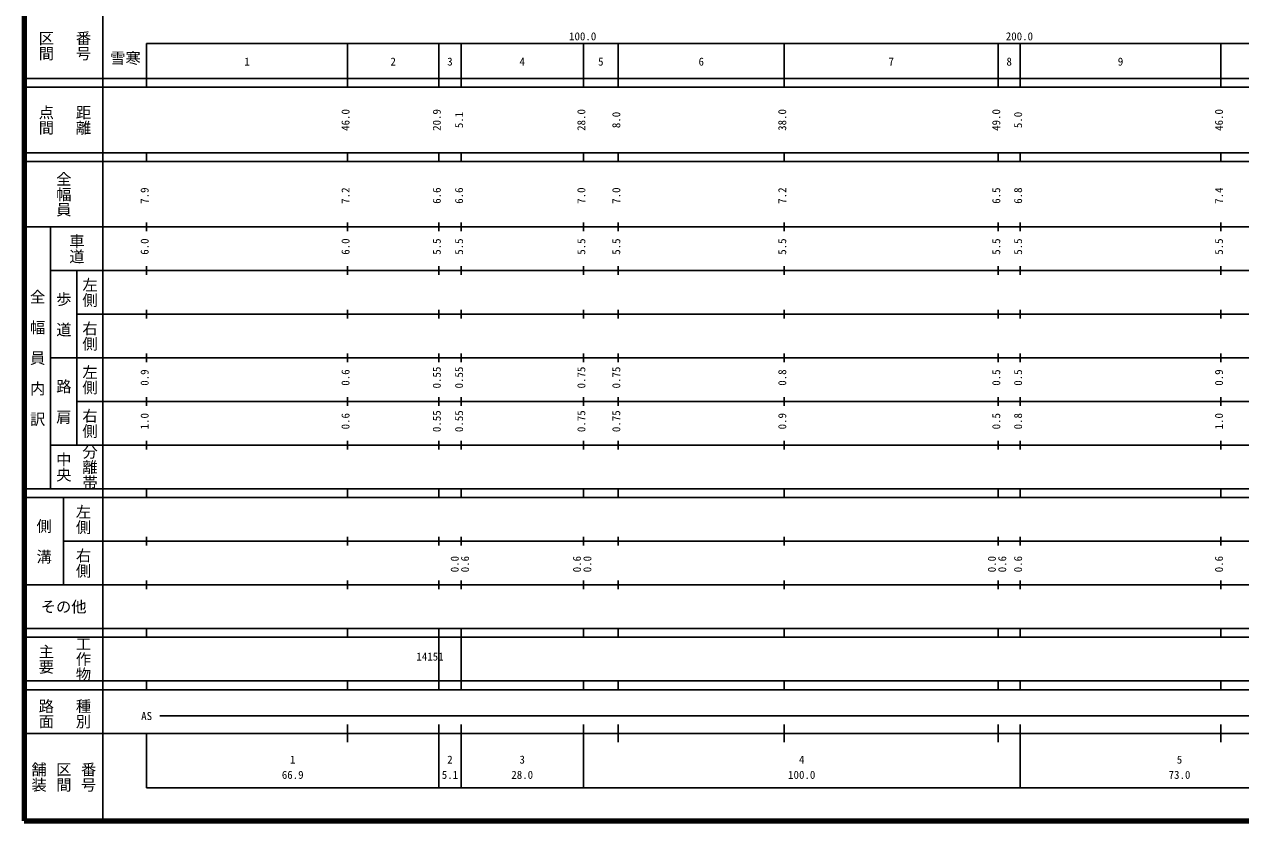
# Model space of a CAD drawing. Units: millimetres on the paper, enlarged 1000 times. Extents: x 40000 to 680000, y 20000 to 380000.
# Drawn here: x 40000 to 318508, y 20000 to 202409 of the extents above; entities that cross this region are included whole.
import ezdxf
from ezdxf.enums import TextEntityAlignment as Align

# ---------------------------------------------------------------- set-up
doc = ezdxf.new("R2010")
doc.units = ezdxf.units.MM
doc.header["$LTSCALE"] = 1000
for name, color, linetype, lineweight in [('M-BGD', 7, 'Continuous', 25), ('M-TTL', 2, 'Continuous', 140), ('M-TTL-BAND', 7, 'Continuous', 25)]:
    doc.layers.add(name, color=color, linetype=linetype, lineweight=lineweight)
doc.styles.add('@ＭＳ ゴシック', font='')
doc.styles.add('ＭＳ ゴシック', font='')
doc.styles.get('@ＭＳ ゴシック').set_extended_font_data('@MS Gothic')
doc.styles.get('ＭＳ ゴシック').set_extended_font_data('MS Gothic')

msp = doc.modelspace()

# ---------------------------------------------------------------- linework, layer by layer
at = {"layer": 'M-TTL'}
for p, q in [((40000, 380000), (40000, 20000)), ((40000, 20000), (680000, 20000))]:
    msp.add_line(p, q, dxfattribs=at)
at = {"layer": 'M-TTL-BAND'}
for p, q in [((58000, 370000), (58000, 20000)), ((68000, 198000), (579000, 198000)), ((68000, 198000), (68000, 188000)), ((114000, 188000), (114000, 198000)), ((134900, 188000), (134900, 198000)), ((140000, 188000), (140000, 198000)), ((168000, 188000), (168000, 198000)), ((176000, 188000), (176000, 198000)), ((214000, 188000), (214000, 198000)), ((263000, 188000), (263000, 198000)), ((268000, 188000), (268000, 198000)), ((314000, 188000), (314000, 198000)), ((40000, 190000), (579000, 190000)), ((40000, 188000), (579000, 188000)), ((40000, 173000), (579000, 173000)), ((68000, 171000), (68000, 173000)), ((114000, 171000), (114000, 173000)), ((134900, 171000), (134900, 173000)), ((140000, 171000), (140000, 173000)), ((168000, 171000), (168000, 173000)), ((176000, 171000), (176000, 173000)), ((214000, 171000), (214000, 173000)), ((263000, 171000), (263000, 173000)), ((268000, 171000), (268000, 173000)), ((314000, 171000), (314000, 173000)), ((40000, 171000), (579000, 171000)), ((40000, 156000), (579000, 156000)), ((46000, 96000), (46000, 156000)), ((68000, 155000), (68000, 157000)), ((114000, 155000), (114000, 157000)), ((134900, 155000), (134900, 157000)), ((140000, 155000), (140000, 157000)), ((168000, 155000), (168000, 157000)), ((176000, 155000), (176000, 157000)), ((214000, 155000), (214000, 157000)), ((263000, 155000), (263000, 157000)), ((268000, 155000), (268000, 157000)), ((314000, 155000), (314000, 157000)), ((46000, 146000), (579000, 146000)), ((52000, 146000), (52000, 106000)), ((68000, 145000), (68000, 147000)), ((114000, 145000), (114000, 147000)), ((134900, 145000), (134900, 147000)), ((140000, 145000), (140000, 147000)), ((168000, 145000), (168000, 147000)), ((176000, 145000), (176000, 147000)), ((214000, 145000), (214000, 147000)), ((263000, 145000), (263000, 147000)), ((268000, 145000), (268000, 147000)), ((314000, 145000), (314000, 147000)), ((68000, 135000), (68000, 137000)), ((114000, 135000), (114000, 137000)), ((134900, 135000), (134900, 137000)), ((140000, 135000), (140000, 137000)), ((168000, 135000), (168000, 137000)), ((176000, 135000), (176000, 137000)), ((214000, 135000), (214000, 137000)), ((263000, 135000), (263000, 137000)), ((268000, 135000), (268000, 137000)), ((314000, 135000), (314000, 137000)), ((52000, 136000), (579000, 136000)), ((46000, 126000), (579000, 126000)), ((68000, 125000), (68000, 127000)), ((114000, 125000), (114000, 127000)), ((134900, 125000), (134900, 127000)), ((140000, 125000), (140000, 127000)), ((168000, 125000), (168000, 127000)), ((176000, 125000), (176000, 127000)), ((214000, 125000), (214000, 127000)), ((263000, 125000), (263000, 127000)), ((268000, 125000), (268000, 127000)), ((314000, 125000), (314000, 127000)), ((68000, 115000), (68000, 117000)), ((114000, 115000), (114000, 117000)), ((134900, 115000), (134900, 117000)), ((140000, 115000), (140000, 117000)), ((168000, 115000), (168000, 117000)), ((176000, 115000), (176000, 117000)), ((214000, 115000), (214000, 117000)), ((263000, 115000), (263000, 117000)), ((268000, 115000), (268000, 117000)), ((314000, 115000), (314000, 117000)), ((52000, 116000), (579000, 116000)), ((46000, 106000), (579000, 106000)), ((68000, 105000), (68000, 107000)), ((114000, 105000), (114000, 107000)), ((134900, 105000), (134900, 107000)), ((140000, 105000), (140000, 107000)), ((168000, 105000), (168000, 107000)), ((176000, 105000), (176000, 107000)), ((214000, 105000), (214000, 107000)), ((263000, 105000), (263000, 107000)), ((268000, 105000), (268000, 107000)), ((314000, 105000), (314000, 107000)), ((40000, 96000), (579000, 96000)), ((68000, 94000), (68000, 96000)), ((114000, 94000), (114000, 96000)), ((134900, 94000), (134900, 96000)), ((140000, 94000), (140000, 96000)), ((168000, 94000), (168000, 96000)), ((176000, 94000), (176000, 96000)), ((214000, 94000), (214000, 96000)), ((263000, 94000), (263000, 96000)), ((268000, 94000), (268000, 96000)), ((314000, 94000), (314000, 96000)), ((40000, 94000), (579000, 94000)), ((49000, 94000), (49000, 74000)), ((49000, 84000), (579000, 84000)), ((68000, 83000), (68000, 85000)), ((114000, 83000), (114000, 85000)), ((134900, 83000), (134900, 85000)), ((140000, 83000), (140000, 85000)), ((168000, 83000), (168000, 85000)), ((176000, 83000), (176000, 85000)), ((214000, 83000), (214000, 85000)), ((263000, 83000), (263000, 85000)), ((268000, 83000), (268000, 85000)), ((314000, 83000), (314000, 85000)), ((40000, 74000), (579000, 74000)), ((68000, 73000), (68000, 75000)), ((114000, 73000), (114000, 75000)), ((134900, 73000), (134900, 75000)), ((140000, 73000), (140000, 75000)), ((168000, 73000), (168000, 75000)), ((176000, 73000), (176000, 75000)), ((214000, 73000), (214000, 75000)), ((263000, 73000), (263000, 75000)), ((268000, 73000), (268000, 75000)), ((314000, 73000), (314000, 75000)), ((40000, 64000), (579000, 64000)), ((40000, 62000), (579000, 62000)), ((68000, 62000), (68000, 64000)), ((114000, 62000), (114000, 64000)), ((134900, 62000), (134900, 64000)), ((134900, 52000), (134900, 62000)), ((140000, 62000), (140000, 64000)), ((140000, 52000), (140000, 62000)), ((168000, 62000), (168000, 64000)), ((176000, 62000), (176000, 64000)), ((214000, 62000), (214000, 64000)), ((263000, 62000), (263000, 64000)), ((268000, 62000), (268000, 64000)), ((314000, 62000), (314000, 64000)), ((40000, 52000), (579000, 52000)), ((68000, 50000), (68000, 52000)), ((114000, 50000), (114000, 52000)), ((134900, 50000), (134900, 52000)), ((140000, 50000), (140000, 52000)), ((168000, 50000), (168000, 52000)), ((176000, 50000), (176000, 52000)), ((214000, 50000), (214000, 52000)), ((263000, 50000), (263000, 52000)), ((268000, 50000), (268000, 52000)), ((314000, 50000), (314000, 52000)), ((40000, 50000), (579000, 50000)), ((71000, 44000), (565000, 44000)), ((114000, 38000), (114000, 42000)), ((134900, 27500), (134900, 42000)), ((140000, 27500), (140000, 42000)), ((168000, 27500), (168000, 42000)), ((176000, 38000), (176000, 42000)), ((214000, 38000), (214000, 42000)), ((263000, 38000), (263000, 42000)), ((268000, 27500), (268000, 42000)), ((314000, 38000), (314000, 42000)), ((40000, 40000), (579000, 40000)), ((68000, 40000), (68000, 27500)), ((68000, 27500), (579000, 27500))]:
    msp.add_line(p, q, dxfattribs=at)

# ---------------------------------------------------------------- texts
at = {"layer": 'M-BGD', "style": 'ＭＳ ゴシック'}
msp.add_text('雪寒', height=2566, dxfattribs=at).set_placement((66647, 192602), align=Align.BOTTOM_RIGHT)
at = {"layer": 'M-TTL-BAND', "style": '@ＭＳ ゴシック'}
for s, p in [('区間', (45000, 197500)), ('番号', (53500, 197500)), ('点間', (45000, 180500)), ('距離', (53500, 180500)), ('全幅員', (49000, 163500)), ('車道', (52000, 151000)), ('左側', (55000, 141000)), ('全\u3000幅\u3000員\u3000内\u3000訳', (43000, 126000)), ('歩\u3000道', (49000, 136000)), ('右側', (55000, 131000)), ('左側', (55000, 121000)), ('路\u3000肩', (49000, 116000)), ('右側', (55000, 111000)), ('分離帯', (55000, 101000)), ('中央', (49000, 101000)), ('左側', (53500, 89000)), ('側\u3000溝', (44500, 84000)), ('右側', (53500, 79000)), ('工作物', (53500, 57000)), ('主要', (45000, 57000)), ('路面', (45000, 44500)), ('種別', (53500, 44500)), ('舗装', (43333, 30000)), ('区間', (49000, 30000)), ('番号', (54667, 30000))]:
    msp.add_text(s, height=2566, rotation=270, dxfattribs=at).set_placement(p, align=Align.MIDDLE_CENTER)
at = {"layer": 'M-TTL-BAND', "style": 'ＭＳ ゴシック'}
for s, p in [('100.0', (167844, 198195)), ('200.0', (267844, 198195)), ('1', (91000, 192405)), ('2', (124450, 192405)), ('3', (137450, 192405)), ('4', (154000, 192405)), ('5', (172000, 192405)), ('6', (195000, 192405)), ('7', (238500, 192405)), ('8', (265500, 192405)), ('9', (291000, 192405)), ('AS', (68000, 42500)), ('1', (101450, 32523)), ('2', (137450, 32523)), ('3', (154000, 32523)), ('4', (218000, 32523)), ('5', (304500, 32523)), ('66.9', (101450, 29033)), ('5.1', (137450, 29033)), ('28.0', (154000, 29033)), ('100.0', (218000, 29033)), ('73.0', (304500, 29033))]:
    msp.add_text(s, height=1833, dxfattribs=at).set_placement(p, align=Align.BOTTOM_CENTER)
for s, p in [('46.0', (115000, 180500)), ('20.9', (135900, 180500)), ('5.1', (141000, 180500)), ('28.0', (169000, 180500)), ('8.0', (177000, 180500)), ('38.0', (215000, 180500)), ('49.0', (264000, 180500)), ('5.0', (269000, 180500)), ('46.0', (315000, 180500)), ('7.9', (69000, 163174)), ('7.2', (115000, 163174)), ('6.6', (135900, 163174)), ('6.6', (141000, 163174)), ('7.0', (169000, 163174)), ('7.0', (177000, 163174)), ('7.2', (215000, 163174)), ('6.5', (264000, 163174)), ('6.8', (269000, 163174)), ('7.4', (315000, 163174)), ('6.0', (69000, 151500)), ('6.0', (115000, 151500)), ('5.5', (135900, 151500)), ('5.5', (141000, 151500)), ('5.5', (169000, 151500)), ('5.5', (177000, 151500)), ('5.5', (215000, 151500)), ('5.5', (264000, 151500)), ('5.5', (269000, 151500)), ('5.5', (315000, 151500)), ('0.9', (69000, 121500)), ('0.6', (115000, 121500)), ('0.55', (135900, 121500)), ('0.55', (141000, 121500)), ('0.75', (169000, 121500)), ('0.75', (177000, 121500)), ('0.8', (215000, 121500)), ('0.5', (264000, 121500)), ('0.5', (269000, 121500)), ('0.9', (315000, 121500)), ('1.0', (69000, 111500)), ('0.6', (115000, 111500)), ('0.55', (135900, 111500)), ('0.55', (141000, 111500)), ('0.75', (169000, 111500)), ('0.75', (177000, 111500)), ('0.9', (215000, 111500)), ('0.5', (264000, 111500)), ('0.8', (269000, 111500)), ('1.0', (315000, 111500)), ('0.0', (140000, 78764)), ('0.6', (142370, 78764)), ('0.6', (168000, 78764)), ('0.0', (170370, 78764)), ('0.0', (263000, 78764)), ('0.6', (265370, 78764)), ('0.6', (269000, 78764)), ('0.6', (315000, 78764))]:
    msp.add_text(s, height=1833, rotation=90, dxfattribs=at).set_placement(p, align=Align.BOTTOM_CENTER)
msp.add_text('その他', height=2566, dxfattribs=at).set_placement((49000, 69000), align=Align.MIDDLE_CENTER)
msp.add_text('14151', height=1833, dxfattribs=at).set_placement((129773, 56129), align=Align.BOTTOM_LEFT)

doc.saveas('drawing.dxf')
